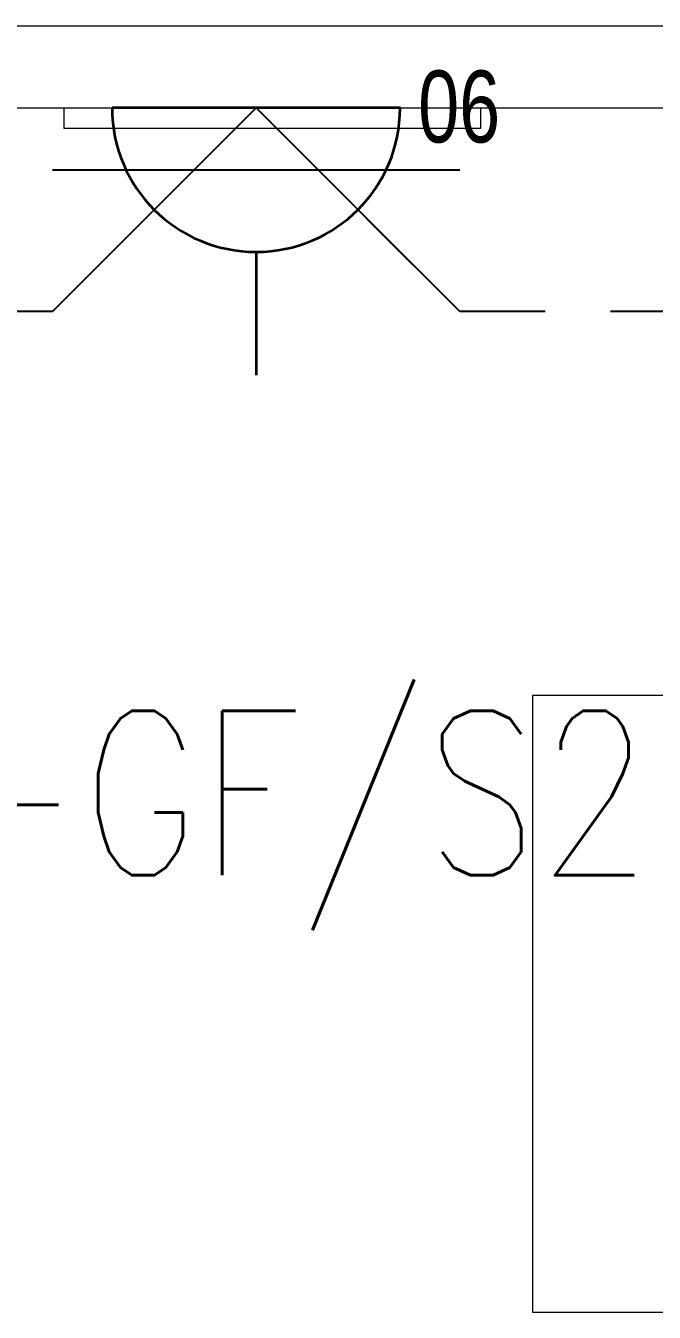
# Model space of a CAD drawing. Header units: inches. Extents: x -12418 to 57169, y -29325 to 19878.
# Drawn here: x 39317 to 40081, y -4312 to -2747 of the extents above; entities that cross this region are included whole.
import ezdxf
from ezdxf import colors
from ezdxf.entities.mleader import LeaderData, LeaderLine
from ezdxf.enums import TextEntityAlignment as Align
from ezdxf.math import Vec2, Vec3

# ---------------------------------------------------------------- set-up
doc = ezdxf.new("R2010")
doc.units = ezdxf.units.IN
doc.header["$LTSCALE"] = 25
doc.header["$MEASUREMENT"] = 0
doc.linetypes.add('DASHDOT', pattern=[25.4, 12.7, -6.35, 0, -6.35])
doc.linetypes.add('HIDDEN', pattern=[9.525, 6.35, -3.175])
doc.layers.get('0').update_dxf_attribs({"color": 8})
doc.layers.get('Defpoints').update_dxf_attribs({"color": 8})
for name, color, linetype, lineweight in [('00-Ground Floor$0$72_EGR_EQP_TAG', 142, 'Continuous', 5), ('00-Ground Floor$0$LOADING', 253, 'Continuous', 5), ('00-Ground Floor$0$NEW Wall', 166, 'Continuous', 5), ('00-Ground Floor$0$Walls', 251, 'Continuous', 5), ('E-LITE-CIRC', 6, 'Continuous', 25), ('E-LITE-CLNG-CNDT', 6, 'DASHDOT', 35), ('E-LITE-EXIT-NUMB', 6, 'Continuous', 25), ('E-POWR-FLOR-CNDT', 6, 'HIDDEN', 25), ('E-POWR-WALL', 4, 'Continuous', 35)]:
    doc.layers.add(name, color=color, linetype=linetype, lineweight=lineweight)
doc.styles.add('00-Ground Floor$0$X3G_ENTITY_257CFD', font='swisscl.ttf', dxfattribs={"height": 200})
doc.styles.add('DC_Simplex', font='SIMPLEX.shx', dxfattribs={"width": 0.7})

# ---------------------------------------------------------------- blocks, each defined once
blk = doc.blocks.new('*X133')
at = {"color": 0}
for p, q in [((13, 1), (13, 1)), ((13, 1), (13, 1)), ((13, 1), (13, 1)), ((13, 1), (13, 1)), ((13, 1), (13, 1)), ((13, 1), (13, 1)), ((13, 1), (13, 1)), ((13, 1), (13, 1)), ((13, 1), (13, 1)), ((13, 1), (13, 1)), ((13, 1), (13, 1)), ((13, 1), (13, 1)), ((13, 1), (13, 1)), ((13, 1), (13, 1)), ((13, 1), (13, 1)), ((13, 1), (14, 1)), ((13, 1), (14, 1)), ((13, 1), (14, 1)), ((13, 1), (13, 1)), ((13, 1), (13, 1)), ((13, 1), (13, 1)), ((13, 1), (13, 1)), ((13, 1), (13, 1)), ((13, 1), (13, 1)), ((13, 1), (13, 1)), ((13, 1), (13, 1)), ((13, 1), (13, 1)), ((13, 1), (13, 1)), ((13, 1), (13, 1)), ((13, 1), (13, 1)), ((13, 1), (13, 1)), ((13, 1), (13, 1)), ((13, 1), (13, 1)), ((13, 1), (13, 1)), ((13, 1), (13, 1)), ((13, 1), (13, 1)), ((13, 1), (13, 1)), ((13, 1), (13, 1)), ((13, 1), (13, 1)), ((13, 1), (13, 1)), ((13, 1), (13, 1)), ((13, 1), (13, 1)), ((13, 1), (13, 1)), ((13, 1), (13, 1)), ((13, 1), (13, 1)), ((13, 1), (13, 1)), ((13, 1), (13, 1)), ((13, 1), (13, 1)), ((13, 1), (13, 1)), ((13, 1), (13, 1)), ((13, 1), (13, 1)), ((13, 1), (13, 1)), ((13, 1), (13, 1)), ((13, 1), (13, 1)), ((13, 1), (13, 1)), ((13, 1), (13, 1)), ((13, 1), (13, 1)), ((13, 1), (13, 1)), ((13, 1), (13, 1)), ((13, 1), (13, 1)), ((13, 1), (13, 1)), ((13, 1), (13, 1)), ((13, 1), (13, 1)), ((13, 1), (13, 1)), ((13, 1), (13, 1)), ((13, 1), (13, 1)), ((13, 1), (13, 1)), ((13, 1), (13, 1)), ((13, 1), (13, 1)), ((13, 1), (13, 1)), ((13, 1), (13, 1)), ((13, 1), (13, 1)), ((13, 1), (13, 1)), ((13, 1), (13, 1)), ((13, 1), (13, 1)), ((13, 1), (13, 1)), ((13, 1), (13, 1)), ((13, 1), (13, 1)), ((13, 1), (13, 1)), ((13, 1), (13, 1)), ((13, 1), (13, 1)), ((13, 1), (13, 1)), ((13, 1), (13, 1)), ((13, 1), (13, 1)), ((13, 1), (13, 1)), ((13, 1), (13, 1)), ((13, 1), (13, 1)), ((13, 1), (13, 1)), ((13, 1), (13, 1)), ((13, 1), (13, 1)), ((13, 1), (13, 1)), ((13, 1), (13, 1)), ((13, 1), (13, 1)), ((13, 1), (13, 1)), ((13, 1), (13, 1)), ((13, 1), (13, 1)), ((13, 1), (13, 1)), ((13, 1), (13, 1)), ((13, 1), (13, 1)), ((13, 1), (13, 1)), ((13, 1), (13, 1)), ((13, 1), (13, 1)), ((13, 1), (13, 1)), ((13, 1), (13, 1)), ((13, 1), (13, 1)), ((13, 1), (13, 1)), ((13, 1), (13, 1)), ((13, 1), (13, 1)), ((13, 1), (13, 1)), ((13, 1), (13, 1)), ((13, 1), (13, 1)), ((13, 1), (13, 1)), ((13, 1), (13, 1)), ((13, 1), (13, 1)), ((13, 1), (13, 1)), ((13, 1), (13, 1)), ((13, 1), (13, 1)), ((13, 1), (13, 1)), ((13, 1), (13, 1)), ((13, 1), (13, 1)), ((13, 1), (13, 1)), ((13, 1), (13, 1)), ((13, 1), (13, 1)), ((13, 1), (14, 1)), ((13, 0), (13, 0)), ((13, 0), (13, 0)), ((13, 0), (13, 0)), ((13, 0), (13, 0)), ((13, 0), (13, 0)), ((13, 0), (13, 0)), ((13, 0), (13, 0)), ((13, 0), (13, 0)), ((13, 0), (13, 0)), ((13, 0), (13, 0)), ((13, 0), (13, 0)), ((13, 0), (13, 0)), ((13, 0), (13, 0)), ((13, 0), (13, 0)), ((13, 0), (13, 0)), ((13, 0), (13, 0)), ((13, 0), (13, 0)), ((13, 0), (13, 0)), ((13, 0), (13, 0)), ((13, 0), (13, 0)), ((13, 0), (13, 0)), ((13, 0), (13, 0)), ((13, 0), (13, 0)), ((13, 0), (13, 0)), ((13, 0), (13, 0)), ((13, 0), (13, 0)), ((13, 0), (13, 0)), ((13, 0), (13, 0)), ((13, 0), (13, 0)), ((13, 0), (13, 0)), ((13, 0), (13, 0)), ((13, 0), (13, 0)), ((13, 0), (13, 0)), ((13, 0), (13, 0)), ((13, 0), (13, 0)), ((13, 0), (13, 0)), ((13, 0), (13, 0)), ((13, 0), (13, 0)), ((13, 0), (13, 0)), ((13, 0), (13, 0)), ((13, 0), (13, 0)), ((13, 0), (13, 0)), ((13, 0), (13, 0)), ((13, 0), (13, 0)), ((13, 0), (13, 0)), ((13, 0), (13, 0)), ((13, 0), (13, 0)), ((13, 0), (13, 0)), ((13, 0), (14, 0)), ((13, 0), (14, 0)), ((13, 0), (13, 0)), ((13, 0), (14, 0)), ((14, 1), (14, 1)), ((14, 1), (14, 1)), ((14, 1), (14, 1)), ((14, 1), (14, 1)), ((14, 1), (14, 1)), ((14, 1), (14, 1)), ((14, 1), (14, 1)), ((14, 1), (14, 1)), ((14, 1), (14, 1)), ((14, 1), (14, 1)), ((14, 1), (14, 1)), ((14, 1), (14, 1)), ((14, 1), (14, 1)), ((14, 1), (14, 1)), ((14, 1), (14, 1)), ((14, 1), (14, 1)), ((14, 1), (14, 1)), ((14, 1), (14, 1)), ((14, 1), (14, 1)), ((14, 1), (14, 1)), ((14, 1), (14, 1)), ((14, 1), (14, 1)), ((14, 1), (14, 1)), ((14, 1), (14, 1)), ((14, 1), (14, 1)), ((14, 1), (14, 1)), ((14, 1), (14, 1)), ((14, 1), (14, 1)), ((14, 1), (14, 1)), ((14, 1), (14, 1)), ((14, 1), (14, 1)), ((14, 1), (14, 1)), ((14, 1), (14, 1)), ((14, 1), (14, 1)), ((14, 1), (14, 1)), ((14, 1), (14, 1)), ((14, 1), (14, 1)), ((14, 1), (14, 1)), ((14, 1), (14, 1)), ((14, 1), (14, 1)), ((14, 1), (14, 1)), ((14, 1), (14, 1)), ((14, 1), (14, 1)), ((14, 1), (14, 1)), ((14, 1), (14, 1)), ((14, 1), (14, 1)), ((14, 1), (14, 1)), ((14, 1), (14, 1)), ((14, 1), (14, 1)), ((14, 1), (14, 1)), ((14, 1), (14, 1)), ((14, 1), (14, 1)), ((14, 1), (14, 1)), ((14, 1), (14, 1)), ((14, 1), (14, 1)), ((14, 1), (14, 1)), ((14, 1), (14, 1)), ((14, 1), (14, 1)), ((14, 1), (14, 1)), ((14, 1), (14, 1)), ((14, 1), (14, 1)), ((14, 1), (14, 1)), ((14, 1), (14, 1)), ((14, 1), (14, 1)), ((14, 1), (14, 1)), ((14, 1), (14, 1)), ((14, 1), (14, 1)), ((14, 1), (14, 1)), ((14, 1), (14, 1)), ((14, 1), (14, 1)), ((14, 1), (14, 1)), ((14, 1), (14, 1)), ((14, 1), (14, 1)), ((14, 1), (14, 1)), ((14, 1), (14, 1)), ((14, 1), (14, 1)), ((14, 1), (14, 1)), ((14, 1), (14, 1)), ((14, 1), (14, 1)), ((14, 1), (14, 1)), ((14, 1), (14, 1)), ((14, 1), (14, 1)), ((14, 1), (14, 1)), ((14, 1), (14, 1)), ((14, 1), (14, 1)), ((14, 1), (14, 1)), ((14, 1), (14, 1)), ((14, 1), (14, 1)), ((14, 1), (14, 1)), ((14, 1), (14, 1)), ((14, 1), (14, 1)), ((14, 1), (14, 1)), ((14, 1), (14, 1)), ((14, 1), (14, 1)), ((14, 0), (14, 0)), ((14, 0), (14, 0)), ((14, 0), (14, 0)), ((14, 0), (14, 0)), ((14, 0), (14, 0)), ((14, 0), (14, 0)), ((14, 0), (14, 0)), ((14, 0), (14, 0)), ((14, 0), (14, 0)), ((14, 0), (14, 0)), ((14, 0), (14, 0)), ((14, 0), (14, 0)), ((14, 0), (14, 0)), ((14, 0), (14, 0)), ((14, 0), (14, 0)), ((14, 0), (14, 0)), ((14, 0), (14, 0)), ((14, 0), (14, 0)), ((14, 0), (14, 0)), ((14, 0), (14, 0)), ((14, 0), (14, 0)), ((14, 0), (14, 0)), ((14, 0), (14, 0)), ((14, 0), (14, 0)), ((14, 0), (14, 0)), ((14, 0), (14, 0)), ((14, 0), (14, 0)), ((14, 0), (14, 0)), ((14, 0), (14, 0)), ((14, 0), (14, 0)), ((14, 0), (14, 0)), ((14, 0), (14, 0)), ((14, 0), (14, 0)), ((14, 0), (14, 0)), ((14, 0), (14, 0)), ((14, 0), (14, 0)), ((14, 0), (14, 0)), ((14, 0), (14, 0)), ((14, 0), (14, 0)), ((14, 0), (14, 0)), ((14, 0), (14, 0)), ((14, 0), (14, 0)), ((14, 0), (14, 0)), ((14, 0), (14, 0)), ((14, 0), (14, 0)), ((14, 0), (14, 0)), ((14, 0), (14, 0)), ((14, 0), (14, 0)), ((13, 0), (13, 0)), ((13, 0), (14, 0)), ((13, 0), (13, 0)), ((13, 0), (14, 0)), ((13, 0), (13, 0)), ((13, 0), (14, 0)), ((13, 0), (13, 0)), ((13, 0), (13, 0)), ((13, 0), (13, 0)), ((13, 0), (13, 0)), ((13, 0), (14, 0)), ((13, 0), (13, 0)), ((13, 0), (14, 0)), ((13, 0), (13, 0)), ((13, 0), (14, 0)), ((13, 0), (13, 0)), ((13, 0), (14, 0)), ((13, 0), (13, 0)), ((13, 0), (14, 0)), ((13, 0), (13, 0)), ((13, 0), (14, 0)), ((13, 0), (13, 0)), ((13, 0), (14, 0)), ((13, 0), (13, 0)), ((13, 0), (13, 0)), ((13, 0), (13, 0)), ((13, 0), (14, 0)), ((13, 0), (13, 0)), ((13, 0), (14, 0)), ((13, 0), (13, 0)), ((13, 0), (14, 0)), ((13, 0), (13, 0)), ((13, 0), (14, 0)), ((13, 0), (13, 0)), ((13, 0), (13, 0)), ((13, 0), (13, 0)), ((13, 0), (13, 0)), ((13, 0), (13, 0)), ((13, 0), (13, 0)), ((13, 0), (13, 0)), ((13, 0), (13, 0)), ((13, 0), (13, 0)), ((13, 0), (13, 0)), ((13, 0), (13, 0)), ((13, 0), (13, 0)), ((13, 0), (13, 0)), ((13, 0), (13, 0)), ((13, 0), (13, 0)), ((13, 0), (13, 0)), ((13, 0), (13, 0)), ((13, 0), (13, 0)), ((13, 0), (13, 0)), ((13, 0), (13, 0)), ((13, 0), (13, 0)), ((13, 0), (13, 0)), ((13, 0), (13, 0)), ((13, 0), (13, 0)), ((13, 0), (13, 0)), ((13, 0), (13, 0)), ((13, 0), (13, 0)), ((13, 0), (13, 0)), ((13, 0), (13, 0)), ((13, 0), (13, 0)), ((13, 0), (13, 0)), ((13, -1), (13, -1)), ((13, -1), (13, -1)), ((13, -1), (13, -1)), ((13, -1), (13, -1)), ((13, -1), (13, -1)), ((13, -1), (14, -1)), ((13, -1), (13, -1)), ((14, 0), (14, 0)), ((14, 0), (14, 0)), ((14, 0), (14, 0)), ((14, 0), (14, 0)), ((14, 0), (14, 0)), ((14, 0), (14, 0)), ((14, 0), (14, 0)), ((14, 0), (14, 0)), ((14, 0), (14, 0)), ((14, 0), (14, 0)), ((14, 0), (14, 0)), ((14, 0), (14, 0)), ((14, 0), (14, 0)), ((14, 0), (14, 0)), ((14, 0), (14, 0)), ((13, 0), (14, 0)), ((14, 0), (14, 0)), ((14, 0), (14, 0)), ((14, 0), (14, 0)), ((14, 0), (14, 0)), ((14, 0), (14, 0)), ((14, 0), (14, 0)), ((14, 0), (14, 0)), ((14, 0), (14, 0)), ((14, 0), (14, 0)), ((14, 0), (14, 0)), ((14, 0), (14, 0)), ((14, 0), (14, 0)), ((14, 0), (14, 0)), ((14, 0), (14, 0)), ((14, 0), (14, 0)), ((14, 0), (14, 0)), ((14, 0), (14, 0)), ((14, 0), (14, 0)), ((14, 0), (14, 0)), ((14, 0), (14, 0)), ((14, 0), (14, 0)), ((14, 0), (14, 0)), ((14, 0), (14, 0)), ((14, 0), (14, 0)), ((14, 0), (14, 0)), ((14, 0), (14, 0)), ((14, 0), (14, 0)), ((14, 0), (14, 0)), ((14, 0), (14, 0)), ((14, 0), (14, 0)), ((14, 0), (14, 0)), ((14, 0), (14, 0)), ((14, 0), (14, 0)), ((14, 0), (14, 0)), ((14, -1), (14, -1)), ((14, -1), (14, -1)), ((14, -1), (14, -1)), ((14, -1), (14, -1)), ((14, -1), (14, -1))]:
    blk.add_line(p, q, dxfattribs=at)
blk = doc.blocks.new('*X132')
at = {"color": 0}
for p, q in [((5, 3), (5, 3)), ((5, 3), (5, 3)), ((5, 3), (5, 3)), ((5, 3), (5, 3)), ((5, 3), (5, 3)), ((5, 3), (5, 3)), ((5, 3), (5, 3)), ((5, 3), (5, 3)), ((5, 3), (5, 3)), ((5, 3), (5, 3)), ((5, 3), (5, 3)), ((5, 3), (5, 3)), ((5, 3), (5, 3)), ((5, 3), (5, 3)), ((5, 3), (5, 3)), ((5, 3), (5, 3)), ((5, 3), (5, 3)), ((5, 3), (5, 3)), ((5, 3), (5, 3)), ((5, 3), (5, 3)), ((5, 3), (5, 3)), ((5, 3), (5, 3)), ((5, 3), (5, 3)), ((5, 3), (5, 3)), ((5, 3), (5, 3)), ((5, 3), (5, 3)), ((5, 3), (5, 3)), ((5, 3), (5, 3)), ((5, 3), (5, 3)), ((5, 3), (5, 3)), ((5, 3), (5, 3)), ((5, 3), (5, 3)), ((5, 3), (5, 3)), ((5, 3), (5, 3)), ((5, 3), (5, 3)), ((5, 3), (5, 3)), ((5, 3), (5, 3)), ((5, 3), (5, 3)), ((5, 3), (5, 3)), ((5, 3), (5, 3)), ((5, 3), (5, 3)), ((5, 3), (5, 3)), ((5, 3), (5, 3)), ((5, 3), (5, 3)), ((5, 3), (5, 3)), ((5, 3), (5, 3)), ((5, 3), (5, 3)), ((5, 3), (5, 3)), ((5, 3), (5, 3)), ((5, 3), (5, 3)), ((5, 3), (5, 3)), ((5, 3), (5, 3)), ((5, 3), (5, 3)), ((5, 3), (5, 3)), ((5, 3), (5, 3)), ((5, 3), (5, 3)), ((5, 3), (5, 3)), ((5, 3), (5, 3)), ((5, 3), (5, 3)), ((5, 3), (5, 3)), ((5, 3), (5, 3)), ((5, 3), (5, 3)), ((5, 3), (5, 3)), ((5, 3), (5, 3)), ((5, 3), (5, 3)), ((5, 3), (5, 3)), ((6, 3), (5, 3)), ((5, 3), (5, 3)), ((6, 3), (5, 3)), ((5, 3), (5, 3)), ((6, 3), (5, 3)), ((5, 3), (5, 3)), ((6, 3), (5, 3)), ((5, 3), (5, 3)), ((5, 3), (5, 3)), ((5, 3), (5, 3)), ((5, 3), (5, 3)), ((5, 3), (5, 3)), ((5, 3), (5, 3)), ((5, 3), (5, 3)), ((5, 3), (5, 3)), ((5, 3), (5, 3)), ((5, 3), (5, 3)), ((5, 3), (5, 3)), ((5, 3), (5, 3)), ((5, 3), (5, 3)), ((5, 3), (5, 3)), ((5, 3), (5, 3)), ((5, 3), (5, 3)), ((5, 3), (5, 3)), ((5, 3), (5, 3)), ((5, 3), (5, 3)), ((5, 3), (5, 3)), ((5, 3), (5, 3)), ((5, 3), (5, 3)), ((5, 3), (5, 3)), ((6, 3), (6, 3)), ((6, 3), (6, 3)), ((6, 3), (6, 3)), ((6, 3), (6, 3)), ((6, 3), (6, 3)), ((6, 3), (6, 3)), ((6, 3), (6, 3)), ((6, 3), (6, 3)), ((6, 3), (6, 3)), ((6, 3), (6, 3)), ((6, 3), (6, 3)), ((6, 3), (6, 3)), ((6, 3), (6, 3)), ((6, 3), (6, 3)), ((6, 3), (6, 3)), ((6, 3), (6, 3)), ((6, 3), (6, 3)), ((6, 3), (6, 3)), ((6, 3), (6, 3)), ((6, 3), (6, 3)), ((6, 3), (6, 3)), ((6, 3), (6, 3)), ((6, 3), (6, 3)), ((6, 3), (6, 3)), ((6, 3), (6, 3)), ((6, 3), (6, 3)), ((6, 3), (6, 3)), ((6, 3), (6, 3)), ((6, 3), (6, 3)), ((6, 3), (6, 3)), ((6, 3), (6, 3)), ((6, 3), (6, 3)), ((6, 3), (6, 3)), ((6, 3), (6, 3)), ((6, 3), (6, 3)), ((6, 3), (6, 3)), ((6, 3), (6, 3)), ((6, 3), (6, 3)), ((6, 3), (6, 3)), ((6, 3), (6, 3)), ((6, 3), (6, 3)), ((6, 3), (6, 3)), ((6, 3), (6, 3)), ((6, 3), (6, 3)), ((6, 3), (6, 3)), ((6, 3), (6, 3)), ((6, 3), (6, 3)), ((6, 3), (6, 3)), ((6, 3), (6, 3)), ((6, 3), (6, 3)), ((6, 3), (6, 3)), ((6, 3), (6, 3)), ((6, 3), (6, 3)), ((6, 3), (6, 3)), ((6, 3), (6, 3)), ((6, 3), (6, 3)), ((6, 3), (6, 3)), ((6, 3), (6, 3)), ((6, 3), (6, 3)), ((6, 3), (6, 3)), ((6, 3), (6, 3)), ((6, 3), (6, 3)), ((6, 3), (6, 3)), ((6, 3), (6, 3)), ((6, 3), (6, 3)), ((6, 3), (6, 3)), ((6, 3), (6, 3)), ((6, 3), (6, 3)), ((6, 3), (6, 3)), ((6, 3), (6, 3)), ((6, 3), (6, 3)), ((6, 3), (6, 3)), ((6, 3), (6, 3)), ((6, 3), (6, 3)), ((6, 3), (6, 3)), ((6, 3), (6, 3)), ((6, 3), (6, 3)), ((6, 3), (6, 3)), ((6, 3), (6, 3)), ((6, 3), (6, 3)), ((6, 3), (6, 3)), ((6, 3), (6, 3)), ((6, 3), (6, 3)), ((6, 3), (6, 3)), ((6, 3), (6, 3)), ((6, 3), (6, 3)), ((6, 3), (6, 3)), ((6, 3), (6, 3)), ((6, 3), (6, 3)), ((6, 3), (6, 3)), ((6, 3), (6, 3)), ((6, 3), (6, 3)), ((6, 3), (6, 3)), ((6, 3), (6, 3)), ((6, 3), (6, 3)), ((6, 3), (6, 3)), ((6, 3), (6, 3)), ((6, 3), (6, 3)), ((6, 3), (6, 3)), ((6, 3), (6, 3)), ((6, 3), (6, 3)), ((6, 3), (6, 3)), ((6, 3), (6, 3)), ((6, 3), (6, 3)), ((6, 3), (6, 3)), ((6, 3), (6, 3)), ((6, 3), (6, 3)), ((6, 3), (6, 3)), ((6, 3), (6, 3)), ((6, 3), (6, 3)), ((6, 3), (6, 3)), ((6, 3), (6, 3)), ((6, 3), (6, 3)), ((6, 3), (6, 3)), ((6, 3), (6, 3)), ((6, 3), (6, 3)), ((6, 3), (6, 3)), ((6, 3), (6, 3)), ((6, 3), (6, 3)), ((6, 3), (6, 3)), ((6, 3), (6, 3)), ((6, 3), (6, 3)), ((6, 3), (6, 3)), ((6, 3), (6, 3)), ((6, 3), (6, 3)), ((6, 3), (6, 3)), ((6, 3), (6, 3)), ((6, 3), (6, 3)), ((6, 3), (6, 3)), ((6, 3), (6, 3)), ((6, 3), (6, 3)), ((6, 3), (6, 3)), ((6, 3), (6, 3)), ((6, 3), (6, 3)), ((6, 3), (6, 3)), ((6, 3), (6, 3)), ((6, 3), (6, 3)), ((6, 3), (6, 3)), ((6, 3), (6, 3)), ((6, 3), (6, 3)), ((6, 3), (6, 3)), ((6, 3), (6, 3)), ((6, 3), (6, 3)), ((6, 3), (6, 3)), ((6, 3), (6, 3)), ((6, 3), (6, 3)), ((6, 3), (6, 3)), ((6, 3), (6, 3)), ((6, 3), (6, 3)), ((6, 3), (6, 3)), ((6, 3), (6, 3)), ((6, 3), (6, 3)), ((6, 3), (6, 3)), ((6, 3), (6, 3)), ((6, 3), (6, 3)), ((6, 3), (6, 3)), ((6, 3), (6, 3)), ((6, 3), (6, 3)), ((6, 3), (6, 3)), ((6, 3), (6, 3)), ((6, 3), (6, 3)), ((6, 3), (6, 3)), ((6, 3), (6, 3)), ((6, 3), (6, 3)), ((6, 3), (6, 3)), ((6, 3), (6, 3)), ((6, 3), (6, 3)), ((6, 3), (6, 3)), ((6, 3), (6, 3)), ((6, 3), (6, 3)), ((6, 3), (6, 3)), ((6, 3), (6, 3)), ((6, 3), (6, 3)), ((6, 3), (6, 3)), ((6, 3), (6, 3)), ((6, 3), (6, 3)), ((6, 3), (6, 3)), ((6, 3), (6, 3)), ((6, 3), (6, 3)), ((6, 3), (6, 3)), ((6, 3), (6, 3)), ((6, 3), (6, 3)), ((6, 3), (6, 3)), ((6, 3), (6, 3)), ((6, 3), (6, 3)), ((6, 3), (6, 3)), ((6, 3), (6, 3)), ((6, 3), (6, 3)), ((6, 3), (6, 3)), ((6, 3), (6, 3)), ((6, 3), (6, 3)), ((6, 3), (6, 3)), ((6, 3), (6, 3)), ((6, 3), (6, 3)), ((6, 3), (6, 3)), ((6, 3), (6, 3)), ((6, 3), (6, 3)), ((6, 3), (6, 3)), ((6, 3), (6, 3)), ((6, 3), (6, 3)), ((6, 3), (6, 3)), ((6, 3), (6, 3)), ((6, 3), (6, 3)), ((6, 3), (6, 3)), ((6, 3), (5, 3)), ((6, 3), (5, 3)), ((6, 3), (5, 3)), ((6, 3), (5, 3)), ((6, 3), (5, 3)), ((6, 3), (6, 3)), ((6, 3), (6, 3)), ((6, 3), (6, 3)), ((6, 3), (6, 3)), ((6, 3), (6, 3)), ((6, 3), (6, 3)), ((6, 3), (6, 3)), ((6, 3), (6, 3)), ((6, 3), (6, 3)), ((6, 3), (6, 3)), ((6, 3), (6, 3)), ((6, 3), (6, 3)), ((6, 3), (6, 3)), ((6, 3), (6, 3)), ((6, 3), (6, 3)), ((6, 3), (6, 3)), ((6, 3), (6, 3)), ((6, 3), (6, 3)), ((6, 3), (6, 3)), ((6, 3), (6, 3)), ((6, 3), (6, 3)), ((6, 3), (6, 3)), ((6, 3), (6, 3)), ((6, 3), (6, 3)), ((6, 3), (6, 3)), ((6, 3), (6, 3)), ((6, 3), (6, 3)), ((6, 3), (6, 3)), ((6, 3), (6, 3)), ((6, 3), (6, 3)), ((6, 3), (6, 3)), ((6, 3), (6, 3)), ((6, 3), (6, 3)), ((6, 3), (6, 3)), ((6, 3), (6, 3)), ((6, 3), (6, 3)), ((6, 3), (6, 3)), ((6, 3), (6, 3)), ((6, 3), (6, 3)), ((6, 3), (6, 3)), ((6, 3), (6, 3)), ((6, 3), (6, 3)), ((6, 3), (6, 3)), ((6, 3), (6, 3)), ((6, 3), (6, 3)), ((6, 3), (6, 3)), ((6, 3), (6, 3)), ((6, 3), (6, 3)), ((6, 3), (6, 3)), ((6, 3), (6, 3)), ((6, 3), (6, 3)), ((6, 3), (6, 3)), ((6, 3), (6, 3)), ((6, 3), (6, 3)), ((6, 3), (6, 3)), ((6, 3), (6, 3)), ((6, 3), (6, 3)), ((6, 3), (6, 3)), ((6, 3), (6, 3)), ((6, 3), (6, 3)), ((6, 3), (6, 3)), ((6, 3), (6, 3)), ((6, 3), (6, 3)), ((6, 3), (6, 3)), ((6, 3), (6, 3)), ((6, 3), (6, 3)), ((6, 3), (6, 3)), ((6, 3), (6, 3)), ((6, 3), (6, 3)), ((6, 3), (6, 3)), ((6, 3), (6, 3)), ((6, 3), (6, 3)), ((6, 3), (6, 3)), ((6, 3), (6, 3)), ((6, 3), (6, 3)), ((6, 3), (6, 3)), ((6, 3), (6, 3)), ((6, 3), (6, 3)), ((6, 3), (6, 3)), ((6, 3), (6, 3)), ((6, 3), (6, 3)), ((6, 3), (6, 3)), ((6, 3), (6, 3)), ((6, 3), (6, 3)), ((6, 3), (6, 3)), ((6, 3), (6, 3)), ((6, 3), (6, 3)), ((6, 3), (6, 3)), ((6, 3), (6, 3)), ((6, 3), (6, 3)), ((6, 3), (6, 3)), ((6, 3), (6, 3)), ((6, 3), (6, 3)), ((6, 3), (6, 3)), ((6, 3), (6, 3)), ((6, 3), (6, 3)), ((6, 3), (6, 3)), ((6, 3), (6, 3)), ((6, 3), (6, 3)), ((6, 3), (6, 3)), ((6, 3), (6, 3)), ((6, 3), (6, 3)), ((6, 3), (6, 3)), ((6, 3), (6, 3)), ((6, 3), (6, 3)), ((6, 3), (6, 3)), ((6, 3), (6, 3)), ((6, 3), (6, 3)), ((6, 3), (6, 3)), ((6, 3), (6, 3)), ((6, 3), (6, 3)), ((6, 3), (6, 3)), ((6, 3), (6, 3)), ((6, 3), (6, 3)), ((6, 3), (6, 3)), ((6, 3), (6, 3)), ((6, 3), (6, 3)), ((6, 3), (6, 3)), ((6, 3), (6, 3)), ((6, 3), (6, 3)), ((6, 3), (6, 3)), ((6, 3), (6, 3)), ((6, 3), (6, 3)), ((6, 3), (6, 3)), ((6, 3), (6, 3)), ((6, 3), (6, 3)), ((6, 3), (6, 3)), ((6, 3), (6, 3)), ((6, 3), (6, 3)), ((6, 3), (6, 3)), ((6, 3), (6, 3)), ((6, 3), (6, 3)), ((6, 3), (6, 3)), ((6, 3), (6, 3)), ((6, 3), (6, 3)), ((6, 3), (6, 3)), ((6, 3), (6, 3)), ((6, 3), (6, 3)), ((6, 3), (6, 3)), ((6, 3), (6, 3)), ((6, 3), (6, 3)), ((6, 3), (6, 3)), ((6, 3), (6, 3)), ((6, 3), (6, 3)), ((6, 3), (6, 3)), ((6, 3), (6, 3)), ((6, 3), (6, 3)), ((6, 3), (6, 3)), ((6, 3), (6, 3)), ((6, 3), (6, 3)), ((6, 3), (6, 3)), ((6, 3), (6, 3)), ((6, 3), (6, 3)), ((6, 3), (6, 3)), ((6, 3), (6, 3)), ((6, 3), (6, 3)), ((6, 3), (6, 3)), ((6, 3), (6, 3)), ((6, 3), (6, 3)), ((6, 3), (6, 3)), ((6, 3), (6, 3)), ((6, 3), (6, 3)), ((6, 3), (6, 3)), ((6, 3), (6, 3)), ((6, 3), (6, 3)), ((6, 3), (6, 3)), ((6, 3), (6, 3)), ((6, 3), (6, 3)), ((6, 3), (6, 3)), ((6, 3), (6, 3)), ((6, 3), (6, 3)), ((6, 3), (6, 3)), ((6, 3), (6, 3)), ((6, 3), (6, 3)), ((6, 3), (6, 3)), ((6, 3), (6, 3)), ((6, 3), (6, 3)), ((6, 3), (6, 3)), ((6, 3), (6, 3)), ((6, 3), (6, 3)), ((6, 3), (6, 3)), ((6, 3), (6, 3)), ((6, 3), (6, 3)), ((6, 3), (6, 3)), ((6, 3), (6, 3)), ((6, 3), (6, 3)), ((6, 3), (6, 3)), ((6, 3), (6, 3)), ((6, 3), (6, 3)), ((6, 3), (6, 3)), ((6, 3), (6, 3)), ((6, 3), (6, 3)), ((6, 3), (6, 3)), ((6, 3), (6, 3)), ((6, 3), (6, 3)), ((6, 3), (6, 3)), ((6, 3), (6, 3)), ((6, 3), (6, 3)), ((6, 3), (6, 3)), ((6, 3), (6, 3)), ((6, 3), (6, 3)), ((6, 3), (6, 3)), ((6, 3), (6, 3)), ((6, 3), (6, 3)), ((6, 3), (6, 3)), ((6, 3), (6, 3)), ((6, 3), (6, 3)), ((6, 3), (6, 3)), ((6, 3), (6, 3)), ((6, 3), (6, 3)), ((6, 3), (6, 3)), ((6, 3), (6, 3)), ((6, 3), (6, 3)), ((6, 3), (6, 3)), ((6, 3), (6, 3)), ((6, 3), (6, 3)), ((6, 3), (6, 3)), ((6, 3), (6, 3)), ((6, 3), (6, 3)), ((6, 3), (6, 3)), ((6, 3), (6, 3)), ((6, 3), (6, 3)), ((6, 3), (6, 3)), ((6, 3), (6, 3)), ((6, 3), (6, 3)), ((6, 3), (6, 3)), ((6, 3), (6, 3)), ((6, 3), (6, 3)), ((6, 3), (6, 3)), ((6, 3), (6, 3)), ((6, 3), (6, 3)), ((6, 3), (6, 3)), ((6, 3), (6, 3)), ((6, 3), (6, 3)), ((6, 3), (6, 3)), ((6, 3), (6, 3)), ((6, 3), (6, 3)), ((6, 3), (6, 3)), ((6, 3), (6, 3)), ((6, 3), (6, 3)), ((6, 3), (6, 3)), ((6, 3), (6, 3)), ((6, 3), (6, 3)), ((6, 3), (6, 3)), ((6, 3), (6, 3)), ((6, 3), (6, 3)), ((6, 3), (6, 3)), ((6, 3), (6, 3)), ((6, 3), (6, 3)), ((6, 3), (6, 3)), ((6, 3), (6, 3)), ((6, 3), (6, 3)), ((6, 3), (6, 3)), ((6, 3), (6, 3)), ((6, 3), (6, 3)), ((6, 3), (6, 3)), ((6, 3), (6, 3)), ((6, 3), (6, 3)), ((6, 3), (6, 3)), ((6, 3), (6, 3)), ((6, 3), (6, 3)), ((6, 3), (6, 3)), ((6, 3), (6, 3)), ((6, 3), (6, 3)), ((6, 3), (6, 3)), ((6, 3), (6, 3)), ((6, 3), (6, 3)), ((6, 3), (6, 3)), ((6, 3), (6, 3)), ((6, 3), (6, 3)), ((6, 3), (6, 3)), ((6, 3), (6, 3)), ((6, 3), (6, 3)), ((6, 3), (6, 3)), ((6, 3), (6, 3)), ((6, 3), (6, 3)), ((6, 3), (6, 3)), ((6, 3), (6, 3)), ((6, 3), (6, 3)), ((6, 3), (6, 3)), ((6, 3), (6, 3)), ((6, 3), (6, 3)), ((6, 3), (6, 3)), ((6, 3), (6, 3)), ((6, 3), (6, 3)), ((6, 3), (6, 3)), ((6, 3), (6, 3)), ((6, 3), (6, 3)), ((6, 3), (6, 3)), ((6, 3), (6, 3)), ((6, 3), (6, 3)), ((6, 3), (6, 3)), ((6, 3), (6, 3)), ((6, 3), (6, 3)), ((6, 3), (6, 3)), ((6, 3), (6, 3)), ((6, 3), (6, 3)), ((6, 3), (6, 3)), ((6, 3), (6, 3)), ((6, 3), (6, 3)), ((6, 3), (6, 3)), ((6, 3), (6, 3)), ((6, 3), (6, 3)), ((6, 3), (6, 3)), ((6, 3), (6, 3)), ((6, 3), (6, 3)), ((6, 3), (6, 3)), ((6, 3), (6, 3)), ((6, 3), (6, 3)), ((6, 3), (6, 3)), ((6, 3), (6, 3)), ((6, 3), (6, 3)), ((6, 3), (6, 3)), ((6, 3), (6, 3)), ((6, 3), (6, 3)), ((6, 3), (6, 3)), ((6, 3), (6, 3))]:
    blk.add_line(p, q, dxfattribs=at)
blk = doc.blocks.new('00-Ground Floor$0$GF21043-P')
at = {"color": 0}
for p, q in [((0.8, 0.75), (-0.8, 0.75)), ((0.8, 0), (0.8, 0.75)), ((-0.8, 0), (0.8, 0))]:
    blk.add_line(p, q, dxfattribs=at)
for points in [[(0.8, 0.75), (0.8, 0.75), (0.8, 0.75), (0.8, 0.75), (0.8, 0.75), (0.8, 0.75), (0.8, 0.75), (0.8, 0.75), (0.8, 0.75), (0.8, 0.75), (0.8, 0.75), (0.8, 0.75), (0.8, 0.75), (0.8, 0.75), (0.8, 0.75), (0.8, 0.75), (0.8, 0.75), (0.8, 0.75), (0.8, 0.75), (0.8, 0.75), (0.8, 0.75), (0.8, 0.75), (0.8, 0.75), (0.8, 0.75), (0.8, 0.75), (0.8, 0.75), (0.8, 0.75), (0.8, 0.75), (0.8, 0.75), (0.8, 0.75), (0.8, 0.75), (0.8, 0.75), (0.8, 0.75), (0.8, 0.75), (0.8, 0.75), (0.8, 0.75), (0.8, 0.75), (0.8, 0.75), (0.8, 0.75), (0.8, 0.75), (0.8, 0.75), (0.8, 0.75), (0.8, 0.75), (0.8, 0.75), (0.8, 0.75), (0.8, 0.75), (0.8, 0.75), (0.8, 0.75), (0.8, 0.75), (0.8, 0.75), (0.8, 0.75), (0.8, 0.75), (0.8, 0.75), (0.8, 0.75), (0.8, 0.75), (0.8, 0.75), (0.8, 0.75), (0.8, 0.75), (0.8, 0.75), (0.8, 0.75), (0.8, 0.75), (0.8, 0.75), (0.8, 0.75), (0.8, 0.75), (0.8, 0.75), (0.8, 0.75), (0.8, 0.75), (0.8, 0.75), (0.8, 0.75), (0.8, 0.75), (0.8, 0.75), (0.8, 0.75), (0.8, 0.75), (0.8, 0.75), (0.8, 0.75), (0.8, 0.75), (0.8, 0.75), (0.8, 0.75), (0.8, 0.75), (0.8, 0.75), (0.8, 0.75), (0.8, 0.75), (0.8, 0.75), (0.8, 0.75), (0.8, 0.75), (0.8, 0.75), (0.8, 0.75), (0.8, 0.75), (0.8, 0.75), (0.8, 0.75), (0.8, 0.75), (0.8, 0.75), (0.8, 0.75), (0.8, 0.75), (0.8, 0.75), (0.8, 0.75), (0.8, 0.75), (0.8, 0.75), (0.8, 0.75), (0.8, 0.75), (0.8, 0.75), (0.8, 0.75), (0.8, 0.75), (0.8, 0.75), (0.8, 0.75), (0.8, 0.75), (0.8, 0.75), (0.8, 0.75), (0.8, 0.75), (0.8, 0.75), (0.8, 0.75), (0.8, 0.75), (0.8, 0.75), (0.8, 0.75), (0.8, 0.75), (0.8, 0.75), (0.8, 0.75), (0.8, 0.75), (0.8, 0.75), (0.8, 0.75), (0.8, 0.75), (0.8, 0.75), (0.8, 0.75), (0.8, 0.75), (0.8, 0.75), (0.8, 0.75), (0.8, 0.75), (0.8, 0.75), (0.8, 0.75), (0.8, 0.75), (0.8, 0.75), (0.8, 0.75), (0.8, 0.75), (0.8, 0.75), (0.8, 0.75), (0.8, 0.75), (0.8, 0.75), (0.8, 0.75), (0.8, 0.75), (0.8, 0.75), (0.8, 0.75), (0.8, 0.75), (0.8, 0.75), (0.8, 0.75), (0.8, 0.75), (0.8, 0.75), (0.8, 0.75), (0.8, 0.75), (0.8, 0.75), (0.8, 0.75), (0.8, 0.75), (0.8, 0.75), (0.8, 0.75), (0.8, 0.75), (0.8, 0.75), (0.8, 0.75), (0.8, 0.75), (0.8, 0.75), (0.8, 0.75), (0.8, 0.75), (0.8, 0.75), (0.8, 0.75), (0.8, 0.75), (0.8, 0.75), (0.8, 0.75), (0.8, 0.75), (0.8, 0.75), (0.8, 0.75), (0.8, 0.75), (0.8, 0.75), (0.8, 0.75), (0.8, 0.75), (0.8, 0.75), (0.8, 0.75), (0.8, 0.75), (0.8, 0.75), (0.8, 0.75), (0.8, 0.75), (0.8, 0.75), (0.8, 0.75), (0.8, 0.75), (0.8, 0.75), (0.8, 0.75), (0.8, 0.75), (0.8, 0.75), (0.8, 0.75), (0.8, 0.75), (0.8, 0.75), (0.8, 0.75), (0.8, 0.75), (0.8, 0.75), (0.8, 0.75), (0.8, 0.75), (0.8, 0.75), (0.8, 0.75), (0.8, 0.75), (0.8, 0.75), (0.8, 0.75), (0.8, 0.75), (0.8, 0.75), (0.8, 0.75), (0.8, 0.75), (0.8, 0.75), (0.8, 0.75), (0.8, 0.75), (0.8, 0.75), (0.8, 0.75), (0.8, 0.75), (0.8, 0.75), (0.8, 0.75), (0.8, 0.75), (0.8, 0.75), (0.8, 0.75), (0.8, 0.75), (0.8, 0.75), (0.8, 0.75), (0.8, 0.75), (0.8, 0.75), (0.8, 0.75), (0.8, 0.75), (0.8, 0.75), (0.8, 0.75), (0.8, 0.75), (0.8, 0.75), (0.8, 0.75), (0.8, 0.75), (0.8, 0.75), (0.8, 0.75), (0.8, 0.75), (0.8, 0.75), (0.8, 0.75), (0.8, 0.75), (0.8, 0.75), (0.8, 0.75), (0.8, 0.75), (0.8, 0.75), (0.8, 0.75), (0.8, 0.75), (0.8, 0.75), (0.8, 0.75), (0.8, 0.75), (0.8, 0.75), (0.8, 0.75), (0.8, 0.75), (0.8, 0.75), (0.8, 0.75), (0.8, 0.75), (0.8, 0.75), (0.8, 0.75), (0.8, 0.75), (0.8, 0.75), (0.8, 0.75), (0.8, 0.75), (0.8, 0.75), (0.8, 0.75), (0.8, 0.75), (0.8, 0.75), (0.8, 0.75), (0.8, 0.75), (0.8, 0.75), (0.8, 0.75), (0.8, 0.75), (0.8, 0.75), (0.8, 0.75), (0.8, 0.75), (0.8, 0.75), (0.8, 0.75), (0.8, 0.75), (0.8, 0.75), (0.8, 0.75), (0.8, 0.75), (0.8, 0.75), (0.8, 0.75), (0.8, 0.75), (0.8, 0.75), (0.8, 0.75), (0.8, 0.75)], [(0.8, 0.75), (0.8, 0.75), (0.8, 0.75), (0.8, 0.75), (0.8, 0.75), (0.8, 0.75), (0.8, 0.75), (0.8, 0.75), (0.8, 0.75), (0.8, 0.75), (0.8, 0.75), (0.8, 0.75), (0.8, 0.75), (0.8, 0.75), (0.8, 0.75), (0.8, 0.75), (0.8, 0.75), (0.8, 0.75), (0.8, 0.75), (0.8, 0.75), (0.8, 0.75), (0.8, 0.75), (0.8, 0.75), (0.8, 0.75), (0.8, 0.75), (0.8, 0.75), (0.8, 0.75), (0.8, 0.75), (0.8, 0.75), (0.8, 0.75), (0.8, 0.75), (0.8, 0.75), (0.8, 0.75), (0.8, 0.75), (0.8, 0.75), (0.8, 0.75), (0.8, 0.75), (0.8, 0.75), (0.8, 0.75), (0.8, 0.75), (0.8, 0.75), (0.8, 0.75), (0.8, 0.75), (0.8, 0.75), (0.8, 0.75), (0.8, 0.75), (0.8, 0.75), (0.8, 0.75), (0.8, 0.75), (0.8, 0.75), (0.8, 0.75), (0.8, 0.75), (0.8, 0.75), (0.8, 0.75), (0.8, 0.75), (0.8, 0.75), (0.8, 0.75), (0.8, 0.75), (0.8, 0.75), (0.8, 0.75), (0.8, 0.75), (0.8, 0.75), (0.8, 0.75), (0.8, 0.75), (0.8, 0.75), (0.8, 0.75), (0.8, 0.75), (0.8, 0.75), (0.8, 0.75), (0.8, 0.75), (0.8, 0.75), (0.8, 0.75), (0.8, 0.75), (0.8, 0.75), (0.8, 0.75), (0.8, 0.75), (0.8, 0.75), (0.8, 0.75), (0.8, 0.75), (0.8, 0.75), (0.8, 0.75), (0.8, 0.75), (0.8, 0.75), (0.8, 0.75), (0.8, 0.75), (0.8, 0.75), (0.8, 0.75), (0.8, 0.75), (0.8, 0.75), (0.8, 0.75), (0.8, 0.75), (0.8, 0.75), (0.8, 0.75), (0.8, 0.75), (0.8, 0.75), (0.8, 0.75), (0.8, 0.75), (0.8, 0.75), (0.8, 0.75), (0.8, 0.75), (0.8, 0.75), (0.8, 0.75), (0.8, 0.75), (0.8, 0.75), (0.8, 0.75), (0.8, 0.75), (0.8, 0.75), (0.8, 0.75), (0.8, 0.75), (0.8, 0.75), (0.8, 0.75), (0.8, 0.75), (0.8, 0.75), (0.8, 0.75), (0.8, 0.75), (0.8, 0.75), (0.8, 0.75), (0.8, 0.75), (0.8, 0.75), (0.8, 0.75), (0.8, 0.75), (0.8, 0.75), (0.8, 0.75), (0.8, 0.75), (0.8, 0.75), (0.8, 0.75), (0.8, 0.75), (0.8, 0.75), (0.8, 0.75), (0.8, 0.75), (0.8, 0.75), (0.8, 0.75), (0.8, 0.75), (0.8, 0.75), (0.8, 0.75), (0.8, 0.75), (0.8, 0.75), (0.8, 0.75), (0.8, 0.75), (0.8, 0.75), (0.8, 0.75), (0.8, 0.75), (0.8, 0.75), (0.8, 0.75), (0.8, 0.75), (0.8, 0.75), (0.8, 0.75), (0.8, 0.75), (0.8, 0.75), (0.8, 0.75), (0.8, 0.75), (0.8, 0.75), (0.8, 0.75), (0.8, 0.75), (0.8, 0.75), (0.8, 0.75), (0.8, 0.75), (0.8, 0.75), (0.8, 0.75), (0.8, 0.75), (0.8, 0.75), (0.8, 0.75), (0.8, 0.75), (0.8, 0.75), (0.8, 0.75), (0.8, 0.75), (0.8, 0.75), (0.8, 0.75), (0.8, 0.75), (0.8, 0.75), (0.8, 0.75), (0.8, 0.75), (0.8, 0.75), (0.8, 0.75), (0.8, 0.75), (0.8, 0.75), (0.8, 0.75), (0.8, 0.75), (0.8, 0.75), (0.8, 0.75), (0.8, 0.75), (0.8, 0.75), (0.8, 0.75), (0.8, 0.75), (0.8, 0.75), (0.8, 0.75), (0.8, 0.75), (0.8, 0.75), (0.8, 0.75), (0.8, 0.75), (0.8, 0.75), (0.8, 0.75), (0.8, 0.75), (0.8, 0.75), (0.8, 0.75), (0.8, 0.75), (0.8, 0.75), (0.8, 0.75), (0.8, 0.75), (0.8, 0.75), (0.8, 0.75), (0.8, 0.75), (0.8, 0.75), (0.8, 0.75), (0.8, 0.75), (0.8, 0.75), (0.8, 0.75), (0.8, 0.75), (0.8, 0.75), (0.8, 0.75), (0.8, 0.75), (0.8, 0.75), (0.8, 0.75), (0.8, 0.75), (0.8, 0.75), (0.8, 0.75), (0.8, 0.75), (0.8, 0.75), (0.8, 0.75)], [(0.8, 0.75), (0.8, 0.75), (0.8, 0.75), (0.8, 0.75), (0.8, 0.75), (0.8, 0.75), (0.8, 0.75), (0.8, 0.75), (0.8, 0.75), (0.8, 0.75), (0.8, 0.75), (0.8, 0.75), (0.8, 0.75), (0.8, 0.75), (0.8, 0.75), (0.8, 0.75), (0.8, 0.75), (0.8, 0.75), (0.8, 0.75), (0.8, 0.75), (0.8, 0.75), (0.8, 0.75), (0.8, 0.75), (0.8, 0.75), (0.8, 0.75), (0.8, 0.75), (0.8, 0.75), (0.8, 0.75), (0.8, 0.75), (0.8, 0.75), (0.8, 0.75), (0.8, 0.75), (0.8, 0.75), (0.8, 0.75), (0.8, 0.75), (0.8, 0.75), (0.8, 0.75), (0.8, 0.75), (0.8, 0.75), (0.8, 0.75), (0.8, 0.75), (0.8, 0.75), (0.8, 0.75), (0.8, 0.75), (0.8, 0.75), (0.8, 0.75), (0.8, 0.75), (0.8, 0.75), (0.8, 0.75), (0.8, 0.75), (0.8, 0.75), (0.8, 0.75), (0.8, 0.75), (0.8, 0.75), (0.8, 0.75), (0.8, 0.75), (0.8, 0.75), (0.8, 0.75), (0.8, 0.75), (0.8, 0.75), (0.8, 0.75), (0.8, 0.75), (0.8, 0.75), (0.8, 0.75), (0.8, 0.75), (0.8, 0.75), (0.8, 0.75), (0.8, 0.75), (0.8, 0.75), (0.8, 0.75), (0.8, 0.75), (0.8, 0.75), (0.8, 0.75), (0.8, 0.75), (0.8, 0.75), (0.8, 0.75), (0.8, 0.75), (0.8, 0.75), (0.8, 0.75), (0.8, 0.75), (0.8, 0.75), (0.8, 0.75), (0.8, 0.75), (0.8, 0.75), (0.8, 0.75), (0.8, 0.75), (0.8, 0.75), (0.8, 0.75), (0.8, 0.75), (0.8, 0.75), (0.8, 0.75), (0.8, 0.75), (0.8, 0.75), (0.8, 0.75), (0.8, 0.75), (0.8, 0.75), (0.8, 0.75), (0.8, 0.75), (0.8, 0.75), (0.8, 0.75), (0.8, 0.75), (0.8, 0.75), (0.8, 0.75), (0.8, 0.75), (0.8, 0.75), (0.8, 0.75), (0.8, 0.75), (0.8, 0.75), (0.8, 0.75), (0.8, 0.75), (0.8, 0.75), (0.8, 0.75), (0.8, 0.75), (0.8, 0.75), (0.8, 0.75), (0.8, 0.75), (0.8, 0.75), (0.8, 0.75), (0.8, 0.75), (0.8, 0.75), (0.8, 0.75), (0.8, 0.75), (0.8, 0.75), (0.8, 0.75), (0.8, 0.75), (0.8, 0.75), (0.8, 0.75), (0.8, 0.75), (0.8, 0.75), (0.8, 0.75), (0.8, 0.75), (0.8, 0.75), (0.8, 0.75), (0.8, 0.75), (0.8, 0.75), (0.8, 0.75), (0.8, 0.75), (0.8, 0.75), (0.8, 0.75), (0.8, 0.75), (0.8, 0.75), (0.8, 0.75), (0.8, 0.75), (0.8, 0.75), (0.8, 0.75), (0.8, 0.75), (0.8, 0.75), (0.8, 0.75), (0.8, 0.75), (0.8, 0.75), (0.8, 0.75), (0.8, 0.75), (0.8, 0.75), (0.8, 0.75), (0.8, 0.75), (0.8, 0.75), (0.8, 0.75), (0.8, 0.75), (0.8, 0.75), (0.8, 0.75), (0.8, 0.75), (0.8, 0.75), (0.8, 0.75), (0.8, 0.75), (0.8, 0.75), (0.8, 0.75), (0.8, 0.75), (0.8, 0.75), (0.8, 0.75), (0.8, 0.75), (0.8, 0.75), (0.8, 0.75), (0.8, 0.75), (0.8, 0.75), (0.8, 0.75), (0.8, 0.75), (0.8, 0.75), (0.8, 0.75), (0.8, 0.75), (0.8, 0.75), (0.8, 0.75), (0.8, 0.75), (0.8, 0.75), (0.8, 0.75), (0.8, 0.75), (0.8, 0.75), (0.8, 0.75), (0.8, 0.75), (0.8, 0.75), (0.8, 0.75), (0.8, 0.75), (0.8, 0.75), (0.8, 0.75), (0.8, 0.75), (0.8, 0.75), (0.8, 0.75), (0.8, 0.75), (0.8, 0.75), (0.8, 0.75), (0.8, 0.75), (0.8, 0.75), (0.8, 0.75), (0.8, 0.75), (0.8, 0.75), (0.8, 0.75), (0.8, 0.75), (0.8, 0.75), (0.8, 0.75), (0.8, 0.75), (0.8, 0.75), (0.8, 0.75), (0.8, 0.75), (0.8, 0.75), (0.8, 0.75)]]:
    blk.add_lwpolyline(points, close=True, dxfattribs=at)
at = {"layer": '00-Ground Floor$0$NEW Wall', "color": 0, "linetype": 'Continuous'}
for points in [[(0.8, 0.75), (0.8, 0.75), (0.8, 0.75), (0.8, 0.75), (0.8, 0.75), (0.8, 0.75), (0.8, 0.75), (0.8, 0.75), (0.8, 0.75), (0.8, 0.75)], [(0.8, 0.75), (0.8, 0.75), (0.8, 0.75), (0.8, 0.75), (0.8, 0.75), (0.8, 0.75), (0.8, 0.75), (0.8, 0.75), (0.8, 0.75)], [(0.8, 0.75), (0.8, 0.75), (0.8, 0.75), (0.8, 0.75), (0.8, 0.75), (0.8, 0.75), (0.8, 0.75), (0.8, 0.75), (0.8, 0.75), (0.8, 0.75), (0.8, 0.75), (0.8, 0.75), (0.8, 0.75), (0.8, 0.75), (0.8, 0.75), (0.8, 0.75), (0.8, 0.75), (0.8, 0.75)], [(0.8, 0.75), (0.8, 0.75), (0.8, 0.75), (0.8, 0.75), (0.8, 0.75), (0.8, 0.75), (0.8, 0.75)], [(0.8, 0.75), (0.8, 0.75), (0.8, 0.75), (0.8, 0.75), (0.8, 0.75), (0.8, 0.75), (0.8, 0.75), (0.8, 0.75), (0.8, 0.75), (0.8, 0.75), (0.8, 0.75), (0.8, 0.75), (0.8, 0.75), (0.8, 0.75), (0.8, 0.75)], [(0.8, 0.75), (0.8, 0.75), (0.8, 0.75), (0.8, 0.75), (0.8, 0.75), (0.8, 0.75), (0.8, 0.75), (0.8, 0.75), (0.8, 0.75), (0.8, 0.75)], [(0.8, 0.75), (0.8, 0.75), (0.8, 0.75), (0.8, 0.75), (0.8, 0.75), (0.8, 0.75), (0.8, 0.75), (0.8, 0.75), (0.8, 0.75), (0.8, 0.75), (0.8, 0.75), (0.8, 0.75)], [(0.8, 0.75), (0.8, 0.75), (0.8, 0.75), (0.8, 0.75), (0.8, 0.75), (0.8, 0.75), (0.8, 0.75), (0.8, 0.75), (0.8, 0.75), (0.8, 0.75)], [(0.8, 0.75), (0.8, 0.75), (0.8, 0.75), (0.8, 0.75), (0.8, 0.75), (0.8, 0.75), (0.8, 0.75), (0.8, 0.75), (0.8, 0.75), (0.8, 0.75)], [(0.8, 0.75), (0.8, 0.75), (0.8, 0.75), (0.8, 0.75), (0.8, 0.75), (0.8, 0.75), (0.8, 0.75), (0.8, 0.75)], [(0.8, 0.75), (0.8, 0.75), (0.8, 0.75), (0.8, 0.75), (0.8, 0.75), (0.8, 0.75), (0.8, 0.75), (0.8, 0.75), (0.8, 0.75), (0.8, 0.75), (0.8, 0.75), (0.8, 0.75), (0.8, 0.75), (0.8, 0.75), (0.8, 0.75), (0.8, 0.75), (0.8, 0.75), (0.8, 0.75), (0.8, 0.75), (0.8, 0.75), (0.8, 0.75), (0.8, 0.75), (0.8, 0.75), (0.8, 0.75), (0.8, 0.75), (0.8, 0.75), (0.8, 0.75), (0.8, 0.75), (0.8, 0.75), (0.8, 0.75), (0.8, 0.75), (0.8, 0.75), (0.8, 0.75), (0.8, 0.75), (0.8, 0.75), (0.8, 0.75), (0.8, 0.75), (0.8, 0.75), (0.8, 0.75), (0.8, 0.75), (0.8, 0.75), (0.8, 0.75), (0.8, 0.75), (0.8, 0.75), (0.8, 0.75), (0.8, 0.75), (0.8, 0.75), (0.8, 0.75), (0.8, 0.75), (0.8, 0.75), (0.8, 0.75), (0.8, 0.75), (0.8, 0.75), (0.8, 0.75), (0.8, 0.75), (0.8, 0.75), (0.8, 0.75), (0.8, 0.75), (0.8, 0.75), (0.8, 0.75), (0.8, 0.75), (0.8, 0.75), (0.8, 0.75), (0.8, 0.75), (0.8, 0.75), (0.8, 0.75), (0.8, 0.75), (0.8, 0.75), (0.8, 0.75), (0.8, 0.75), (0.8, 0.75), (0.8, 0.75), (0.8, 0.75), (0.8, 0.75), (0.8, 0.75), (0.8, 0.75), (0.8, 0.75), (0.8, 0.75), (0.8, 0.75), (0.8, 0.75), (0.8, 0.75), (0.8, 0.75), (0.8, 0.75), (0.8, 0.75), (0.8, 0.75), (0.8, 0.75), (0.8, 0.75), (0.8, 0.75), (0.8, 0.75), (0.8, 0.75), (0.8, 0.75), (0.8, 0.75), (0.8, 0.75), (0.8, 0.75), (0.8, 0.75), (0.8, 0.75), (0.8, 0.75), (0.8, 0.75), (0.8, 0.75), (0.8, 0.75), (0.8, 0.75), (0.8, 0.75), (0.8, 0.75), (0.8, 0.75), (0.8, 0.75), (0.8, 0.75), (0.8, 0.75), (0.8, 0.75), (0.8, 0.75), (0.8, 0.75), (0.8, 0.75)], [(0.8, 0.75), (0.8, 0.75), (0.8, 0.75), (0.8, 0.75), (0.8, 0.75), (0.8, 0.75), (0.8, 0.75), (0.8, 0.75), (0.8, 0.75), (0.8, 0.75), (0.8, 0.75), (0.8, 0.75), (0.8, 0.75), (0.8, 0.75), (0.8, 0.75), (0.8, 0.75), (0.8, 0.75)], [(0.8, 0.75), (0.8, 0.75), (0.8, 0.75), (0.8, 0.75), (0.8, 0.75), (0.8, 0.75), (0.8, 0.75)], [(0.8, 0.75), (0.8, 0.75), (0.8, 0.75), (0.8, 0.75), (0.8, 0.75), (0.8, 0.75), (0.8, 0.75), (0.8, 0.75), (0.8, 0.75), (0.8, 0.75), (0.8, 0.75), (0.8, 0.75), (0.8, 0.75), (0.8, 0.75), (0.8, 0.75), (0.8, 0.75), (0.8, 0.75), (0.8, 0.75), (0.8, 0.75), (0.8, 0.75), (0.8, 0.75), (0.8, 0.75), (0.8, 0.75), (0.8, 0.75), (0.8, 0.75), (0.8, 0.75), (0.8, 0.75), (0.8, 0.75), (0.8, 0.75), (0.8, 0.75), (0.8, 0.75), (0.8, 0.75), (0.8, 0.75), (0.8, 0.75), (0.8, 0.75), (0.8, 0.75), (0.8, 0.75), (0.8, 0.75), (0.8, 0.75), (0.8, 0.75), (0.8, 0.75), (0.8, 0.75), (0.8, 0.75), (0.8, 0.75), (0.8, 0.75), (0.8, 0.75), (0.8, 0.75), (0.8, 0.75), (0.8, 0.75), (0.8, 0.75), (0.8, 0.75), (0.8, 0.75), (0.8, 0.75), (0.8, 0.75), (0.8, 0.75), (0.8, 0.75), (0.8, 0.75), (0.8, 0.75), (0.8, 0.75), (0.8, 0.75), (0.8, 0.75), (0.8, 0.75), (0.8, 0.75), (0.8, 0.75), (0.8, 0.75), (0.8, 0.75), (0.8, 0.75), (0.8, 0.75), (0.8, 0.75), (0.8, 0.75), (0.8, 0.75), (0.8, 0.75), (0.8, 0.75), (0.8, 0.75), (0.8, 0.75), (0.8, 0.75), (0.8, 0.75), (0.8, 0.75), (0.8, 0.75), (0.8, 0.75), (0.8, 0.75), (0.8, 0.75), (0.8, 0.75), (0.8, 0.75), (0.8, 0.75), (0.8, 0.75), (0.8, 0.75), (0.8, 0.75), (0.8, 0.75)], [(0.8, 0.75), (0.8, 0.75), (0.8, 0.75), (0.8, 0.75), (0.8, 0.75), (0.8, 0.75), (0.8, 0.75), (0.8, 0.75), (0.8, 0.75), (0.8, 0.75), (0.8, 0.75), (0.8, 0.75), (0.8, 0.75), (0.8, 0.75), (0.8, 0.75), (0.8, 0.75), (0.8, 0.75), (0.8, 0.75), (0.8, 0.75), (0.8, 0.75), (0.8, 0.75), (0.8, 0.75), (0.8, 0.75), (0.8, 0.75), (0.8, 0.75), (0.8, 0.75), (0.8, 0.75), (0.8, 0.75), (0.8, 0.75), (0.8, 0.75), (0.8, 0.75), (0.8, 0.75), (0.8, 0.75), (0.8, 0.75), (0.8, 0.75), (0.8, 0.75), (0.8, 0.75), (0.8, 0.75), (0.8, 0.75), (0.8, 0.75), (0.8, 0.75), (0.8, 0.75), (0.8, 0.75), (0.8, 0.75), (0.8, 0.75), (0.8, 0.75), (0.8, 0.75), (0.8, 0.75), (0.8, 0.75), (0.8, 0.75), (0.8, 0.75), (0.8, 0.75), (0.8, 0.75), (0.8, 0.75)]]:
    blk.add_lwpolyline(points, dxfattribs=at)
at = {"color": 0}
for name, xscale, yscale, zscale in [('*X133', 5.5e-11, 5.5e-11, 5.5e-11), ('*X132', 8.59375e-11, 8.59375e-11, 8.59375e-11)]:
    blk.add_blockref(name, (0.8, 0.75), dxfattribs=dict(at, xscale=xscale, yscale=yscale, zscale=zscale))
blk = doc.blocks.new('00-Ground Floor')
at = {"layer": '00-Ground Floor$0$LOADING', "elevation": 0}
blk.add_lwpolyline([(39363.3, -2872.4), (39363.3, -2847.4), (39869.3, -2847.4), (39869.3, -2872.4), (39363.3, -2872.4)], dxfattribs=at)
at = {"layer": '00-Ground Floor$0$Walls'}
for p, q in [((37849.5, -2747.4, 0), (49047.9, -2747.4, 0)), ((37949.5, -2847.4, 0), (41699, -2847.4, 0))]:
    blk.add_line(p, q, dxfattribs=at)
at = {"layer": '00-Ground Floor$0$LOADING', "extrusion": (2.24019e-05, 2.34868e-18, 1), "xscale": 1000, "yscale": 1000, "zscale": 1000, "rotation": 180}
blk.add_blockref('00-Ground Floor$0$GF21043-P', (40732.7, -3561.6, 0.9), dxfattribs=at)
at = {"layer": '00-Ground Floor$0$72_EGR_EQP_TAG', "insert": (39843.5, -2801.9, 0), "char_height": 87.47, "attachment_point": 2, "style": '00-Ground Floor$0$X3G_ENTITY_257CFD'}
blk.add_mtext('06', dxfattribs=at)
blk = doc.blocks.new('*U38')
blk.add_line((-1.75, 0), (-3.25, 0))
blk.add_lwpolyline([(0, 1.75, 1), (0, -1.75)], format="xyb", close=True)
at = {"layer": 'Defpoints'}
for p, q in [((-2.475, 2.475), (0, 0)), ((-0.758, -2.475), (-0.758, 2.475)), ((-2.475, -2.475), (0, 0))]:
    blk.add_line(p, q, dxfattribs=at)
at = {"layer": 'E-LITE-EXIT-NUMB', "style": 'DC_Simplex', "width": 0.7, "flags": 8}
blk.add_attdef('TYPE', text='', height=2, rotation=360, dxfattribs=at).set_placement((-2.682, 5.238), align=Align.RIGHT)
blk.add_attdef('CIRCUIT', (2.682, 5.238), '', height=2, rotation=360, dxfattribs=at)
blk = doc.blocks.new('ARR0W')
at = {"color": 45}
blk.add_ellipse((0, 0), major_axis=(0.4, 0), ratio=0.4, dxfattribs=at)
at = {"color": 45, "ltscale": 0.5}
blk.add_solid([(-1.4, 0.167), (-0.4, 0), (-1.4, -0.167)], dxfattribs=at)

msp = doc.modelspace()

# ---------------------------------------------------------------- linework, layer by layer
at = {"layer": 'E-POWR-FLOR-CNDT', "elevation": 0}
msp.add_lwpolyline([(39472.9, -2971.2), (39349.2, -3094.9), (38267.6, -3094.9, 0.414214), (38192.6, -3169.9), (38192.6, -4146.7), (38073.2, -4272.1)], format="xyb", dxfattribs=at)
at = {"layer": 'E-POWR-FLOR-CNDT'}
msp.add_lwpolyline([(41575.3, -3608), (41451.6, -3484.3), (41451.6, -3169.9, 0.414214), (41376.6, -3094.9), (39844.2, -3094.9), (39720.4, -2971.2)], format="xyb", dxfattribs=at)

# ---------------------------------------------------------------- block references
at = {"layer": 'E-LITE-CLNG-CNDT'}
msp.add_blockref('00-Ground Floor', (0, 0), dxfattribs=at)
at = {"layer": 'E-POWR-WALL', "xscale": 100, "yscale": 100, "zscale": 100, "rotation": 90.00000000000001}
msp.add_blockref('*U38', (39596.7, -2847.4, 0), dxfattribs=at)

# ---------------------------------------------------------------- leaders
at = {"layer": 'E-LITE-CIRC'}
ml = msp.add_multileader_mtext('Standard', dxfattribs=at)
ml.set_content('{\\Fdc_el_romans|c0;\\W0.8;TO\\Fromans|c0; \\Fsimplex|c0;LP-GF/S2}', color=256, style='DC_Simplex')
ml.set_leader_properties()
ml.set_arrow_properties(name='ARR0W')
ml.build(insert=Vec2(0, 0))
ml.multileader.update_dxf_attribs({"dogleg_length": 200, "arrow_head_size": 140, "scale": 100})
ctx = ml.context
ctx.base_point, ctx.scale, ctx.char_height, ctx.arrow_head_size, ctx.landing_gap_size, ctx.plane_origin, ctx.plane_x_axis, ctx.plane_y_axis = Vec3(38398.4, -3713.5, 0), 100, 200, 140, 140, Vec3(51724.8, -11531.3, 0), Vec3(1, 0.000001, 0), Vec3(-0.000001, 1, 0)
notes = []
notes.append((ctx, [(0, (1, 1, 0), (38289.6, -3713.5, 0), (1, 0.000001, 0), 108.8, [(0, [(37849.5, -3817.6, 0)], 0, [])])]))
ctx.mtext.insert, ctx.mtext.text_direction, ctx.mtext.rotation, ctx.mtext.flow_direction = Vec3(38538.4, -3580.2, 0), Vec3(1, 0.000001, 0), 0.000001, 5
for ctx, leaders in notes:
    for number, flags, end, landing, length, lines in leaders:
        leader = LeaderData()
        leader.index, (leader.has_last_leader_line, leader.has_dogleg_vector, leader.attachment_direction) = number, flags
        leader.last_leader_point, leader.dogleg_vector, leader.dogleg_length = Vec3(end), Vec3(landing), length
        for number, points, colour, breaks in lines:
            line = LeaderLine()
            line.index, line.vertices, line.color, line.breaks = number, Vec3.list(points), colors.encode_raw_color(colour), breaks
            leader.lines.append(line)
        ctx.leaders.append(leader)

doc.saveas('drawing.dxf')
